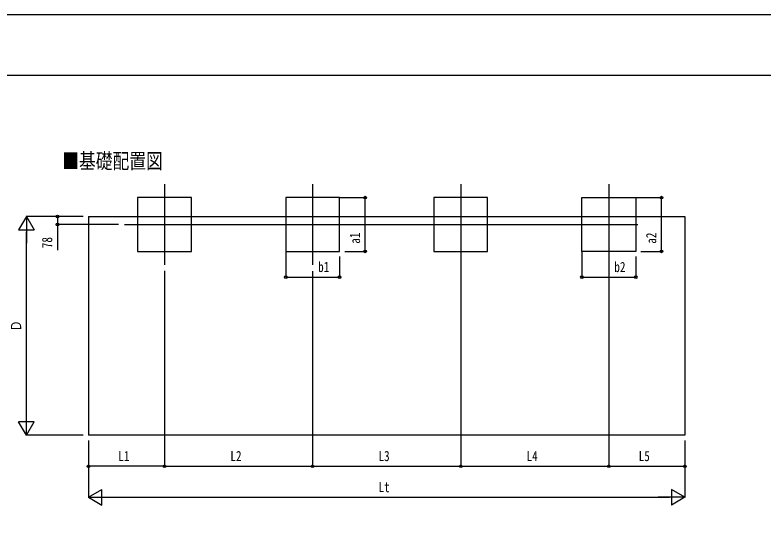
# Model space of a CAD drawing. Units: millimetres, scale not verified. Extents: x -12615 to 12615, y -8910 to 8910.
# Drawn here: x -7708 to -475, y 4011 to 8910 of the extents above; entities that cross this region are included whole.
import ezdxf
from ezdxf.enums import TextEntityAlignment as Align

# ---------------------------------------------------------------- set-up
doc = ezdxf.new("R2010")
doc.units = ezdxf.units.MM
doc.header["$LTSCALE"] = 40
for name, color, linetype in [('0-2_USER1', 3, 'Continuous'), ('0-3_YKK_12', 2, 'Continuous'), ('0-5_YKK_A1', 4, 'Continuous'), ('0-6_YKK_D', 6, 'Continuous'), ('0-7_YKK_ZWAK', 7, 'Continuous')]:
    doc.layers.add(name, color=color, linetype=linetype)
doc.styles.add('ＭＳ ゴシック', font='')
doc.styles.get('ＭＳ ゴシック').set_extended_font_data('MS Gothic')

msp = doc.modelspace()

# ---------------------------------------------------------------- linework, layer by layer
at = {"layer": '0-3_YKK_12'}
for p, q in [((-6261.57, 7271.85), (-6261.57, 6491.68)), ((-4829.57, 7271.85), (-4829.57, 6491.68)), ((-3397.57, 7271.85), (-3397.57, 6491.68)), ((-1965.57, 7271.85), (-1965.57, 6491.68)), ((-6649.53, 6881.77), (-1684.43, 6881.77))]:
    msp.add_line(p, q, dxfattribs=at)
at = {"layer": '0-5_YKK_A1'}
for p, q in [((-6997.57, 6959.57), (-1229.57, 6959.57)), ((-6997.57, 6959.57), (-6997.57, 4841.57)), ((-1229.57, 6959.57), (-1229.57, 4841.57)), ((-1229.57, 4841.57), (-6997.57, 4841.57))]:
    msp.add_line(p, q, dxfattribs=at)
for points in [[(-6521.57, 6621.77), (-6001.57, 6621.77), (-6001.57, 7141.77), (-6521.57, 7141.77)], [(-5089.57, 6621.77), (-4569.57, 6621.77), (-4569.57, 7141.77), (-5089.57, 7141.77)], [(-3657.57, 6621.77), (-3137.57, 6621.77), (-3137.57, 7141.77), (-3657.57, 7141.77)], [(-1705.57, 6621.77), (-2225.57, 6621.77), (-2225.57, 7141.77), (-1705.57, 7141.77)]]:
    msp.add_lwpolyline(points, close=True, dxfattribs=at)
at = {"layer": '0-6_YKK_D'}
for p, q in [((-4568.57, 7141.77), (-4320.23, 7141.77)), ((-4321.23, 6621.77), (-4321.23, 7141.77)), ((-1704.57, 7141.77), (-1456.23, 7141.77)), ((-1457.23, 6621.77), (-1457.23, 7141.77)), ((-7597.57, 6959.57), (-7672.57, 6829.67)), ((-7047.57, 6959.57), (-7598.57, 6959.57)), ((-7597.57, 6959.57), (-7522.57, 6829.67)), ((-7597.57, 6959.57), (-7597.57, 6699.76)), ((-7047.57, 6959.57), (-7298.57, 6959.57)), ((-6707.01, 6881.77), (-7298.57, 6881.77)), ((-7672.57, 6829.67), (-7522.57, 6829.67)), ((-7597.57, 4991.57), (-7597.57, 6809.57)), ((-5089.57, 6620.77), (-5089.57, 6370.77)), ((-4519.57, 6621.77), (-4320.23, 6621.77)), ((-2225.57, 6620.77), (-2225.57, 6370.77)), ((-1655.57, 6621.77), (-1456.23, 6621.77)), ((-4569.57, 6572.75), (-4569.57, 6370.77)), ((-1705.57, 6572.75), (-1705.57, 6370.77)), ((-3397.57, 6490.68), (-3397.57, 4540.57)), ((-3397.57, 6490.68), (-3397.57, 4540.57)), ((-1965.57, 6490.68), (-1965.57, 4540.57)), ((-6261.57, 6433.92), (-6261.57, 4540.57)), ((-6261.57, 6433.92), (-6261.57, 4540.57)), ((-5089.57, 6371.77), (-4569.57, 6371.77)), ((-4829.57, 6430.33), (-4829.57, 4540.57)), ((-4829.57, 6430.33), (-4829.57, 4540.57)), ((-2225.57, 6371.77), (-1705.57, 6371.77)), ((-1965.57, 6430.33), (-1965.57, 4540.57)), ((-7597.57, 4841.57), (-7597.57, 5101.38)), ((-7597.57, 4841.57), (-7672.57, 4971.47)), ((-7522.57, 4971.47), (-7672.57, 4971.47)), ((-7597.57, 4841.57), (-7522.57, 4971.47)), ((-7047.57, 4841.57), (-7598.57, 4841.57)), ((-6997.57, 4791.57), (-6997.57, 4240.57)), ((-1229.57, 4791.57), (-1229.57, 4240.57)), ((-6997.57, 4616.57), (-6997.57, 4540.57)), ((-1229.57, 4616.57), (-1229.57, 4540.57)), ((-6261.57, 4541.57), (-6997.57, 4541.57)), ((-6261.57, 4541.57), (-4829.57, 4541.57)), ((-4829.57, 4541.57), (-3397.57, 4541.57)), ((-3397.57, 4541.57), (-1965.57, 4541.57)), ((-1965.57, 4541.57), (-1229.57, 4541.57)), ((-6997.57, 4241.57), (-6867.66, 4316.57)), ((-6867.66, 4166.57), (-6867.66, 4316.57)), ((-1229.57, 4241.57), (-1359.47, 4316.57)), ((-1359.47, 4316.57), (-1359.47, 4166.57)), ((-6997.57, 4241.57), (-6867.66, 4166.57)), ((-6997.57, 4241.57), (-6737.76, 4241.57)), ((-6847.57, 4241.57), (-1379.57, 4241.57)), ((-1229.57, 4241.57), (-1489.38, 4241.57)), ((-1229.57, 4241.57), (-1359.47, 4166.57))]:
    msp.add_line(p, q, dxfattribs=at)
msp.add_lwpolyline([(-7297.57, 6959.57), (-7297.57, 6881.77), (-7297.57, 6632.37)], dxfattribs=at)
for centre in [(-4321.23, 7141.77), (-1457.23, 7141.77), (-7297.57, 6959.57), (-7297.57, 6881.77), (-4321.23, 6621.77), (-1457.23, 6621.77), (-5089.57, 6371.77), (-4569.57, 6371.77), (-2225.57, 6371.77), (-1705.57, 6371.77), (-6997.57, 4541.57), (-6261.57, 4541.57), (-6261.57, 4541.57), (-4829.57, 4541.57), (-4829.57, 4541.57), (-3397.57, 4541.57), (-3397.57, 4541.57), (-1965.57, 4541.57), (-1965.57, 4541.57), (-1229.57, 4541.57)]:
    msp.add_circle(centre, 12.75, dxfattribs=at)
at = {"layer": '0-7_YKK_ZWAK'}
msp.add_line((11685.06, 8325), (-11714.94, 8325), dxfattribs=at)
msp.add_lwpolyline([(-12615, -8910), (12615, -8910), (12615, 8910), (-12615, 8910)], close=True, dxfattribs=at)

# ---------------------------------------------------------------- texts
at = {"layer": '0-2_USER1', "style": 'ＭＳ ゴシック', "width": 0.8}
msp.add_text('■基礎配置図', height=148.5, dxfattribs=at).set_placement((-7250.6, 7377.5), align=Align.BOTTOM_LEFT)
at = {"layer": '0-6_YKK_D', "style": 'ＭＳ ゴシック', "width": 0.8}
for s, p in [('78', (-7317.57, 6652.37)), ('a1', (-4341.23, 6695.76)), ('a2', (-1477.23, 6695.76)), ('Ｄ', (-7617.57, 5846.57))]:
    msp.add_text(s, height=98.97, rotation=90, dxfattribs=at).set_placement(p, align=Align.BOTTOM_LEFT)
for s, p in [('b1', (-4776.2, 6391.77)), ('b2', (-1912.2, 6391.77)), ('L1', (-6708.77, 4561.57)), ('L2', (-5624.77, 4561.57)), ('L3', (-4192.77, 4561.57)), ('L4', (-2760.77, 4561.57)), ('L5', (-1676.77, 4561.57)), ('Lt', (-4192.77, 4261.57))]:
    msp.add_text(s, height=98.97, dxfattribs=at).set_placement(p, align=Align.BOTTOM_LEFT)

doc.saveas('drawing.dxf')
